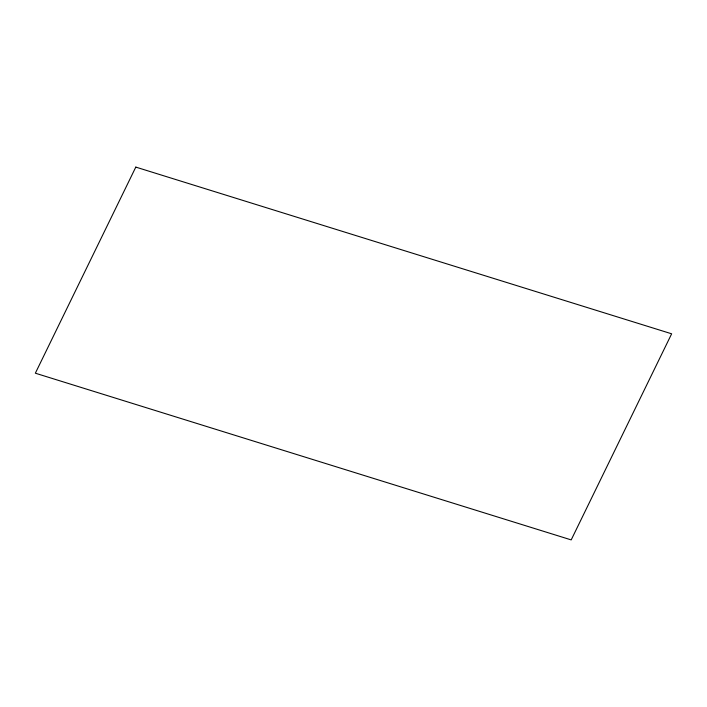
<?xml version="1.0" encoding="UTF-8"?>
<svg xmlns="http://www.w3.org/2000/svg" width="707" height="707" viewBox="0 0 707 707"><rect width="100%" height="100%" fill="white"/><g stroke="black" fill="none" stroke-linecap="round" stroke-linejoin="round"><path stroke-width="1.06" d="M135.806 167.099L35.35 373.199L571.194 539.901L671.65 333.801L135.806 167.099"/></g></svg>
